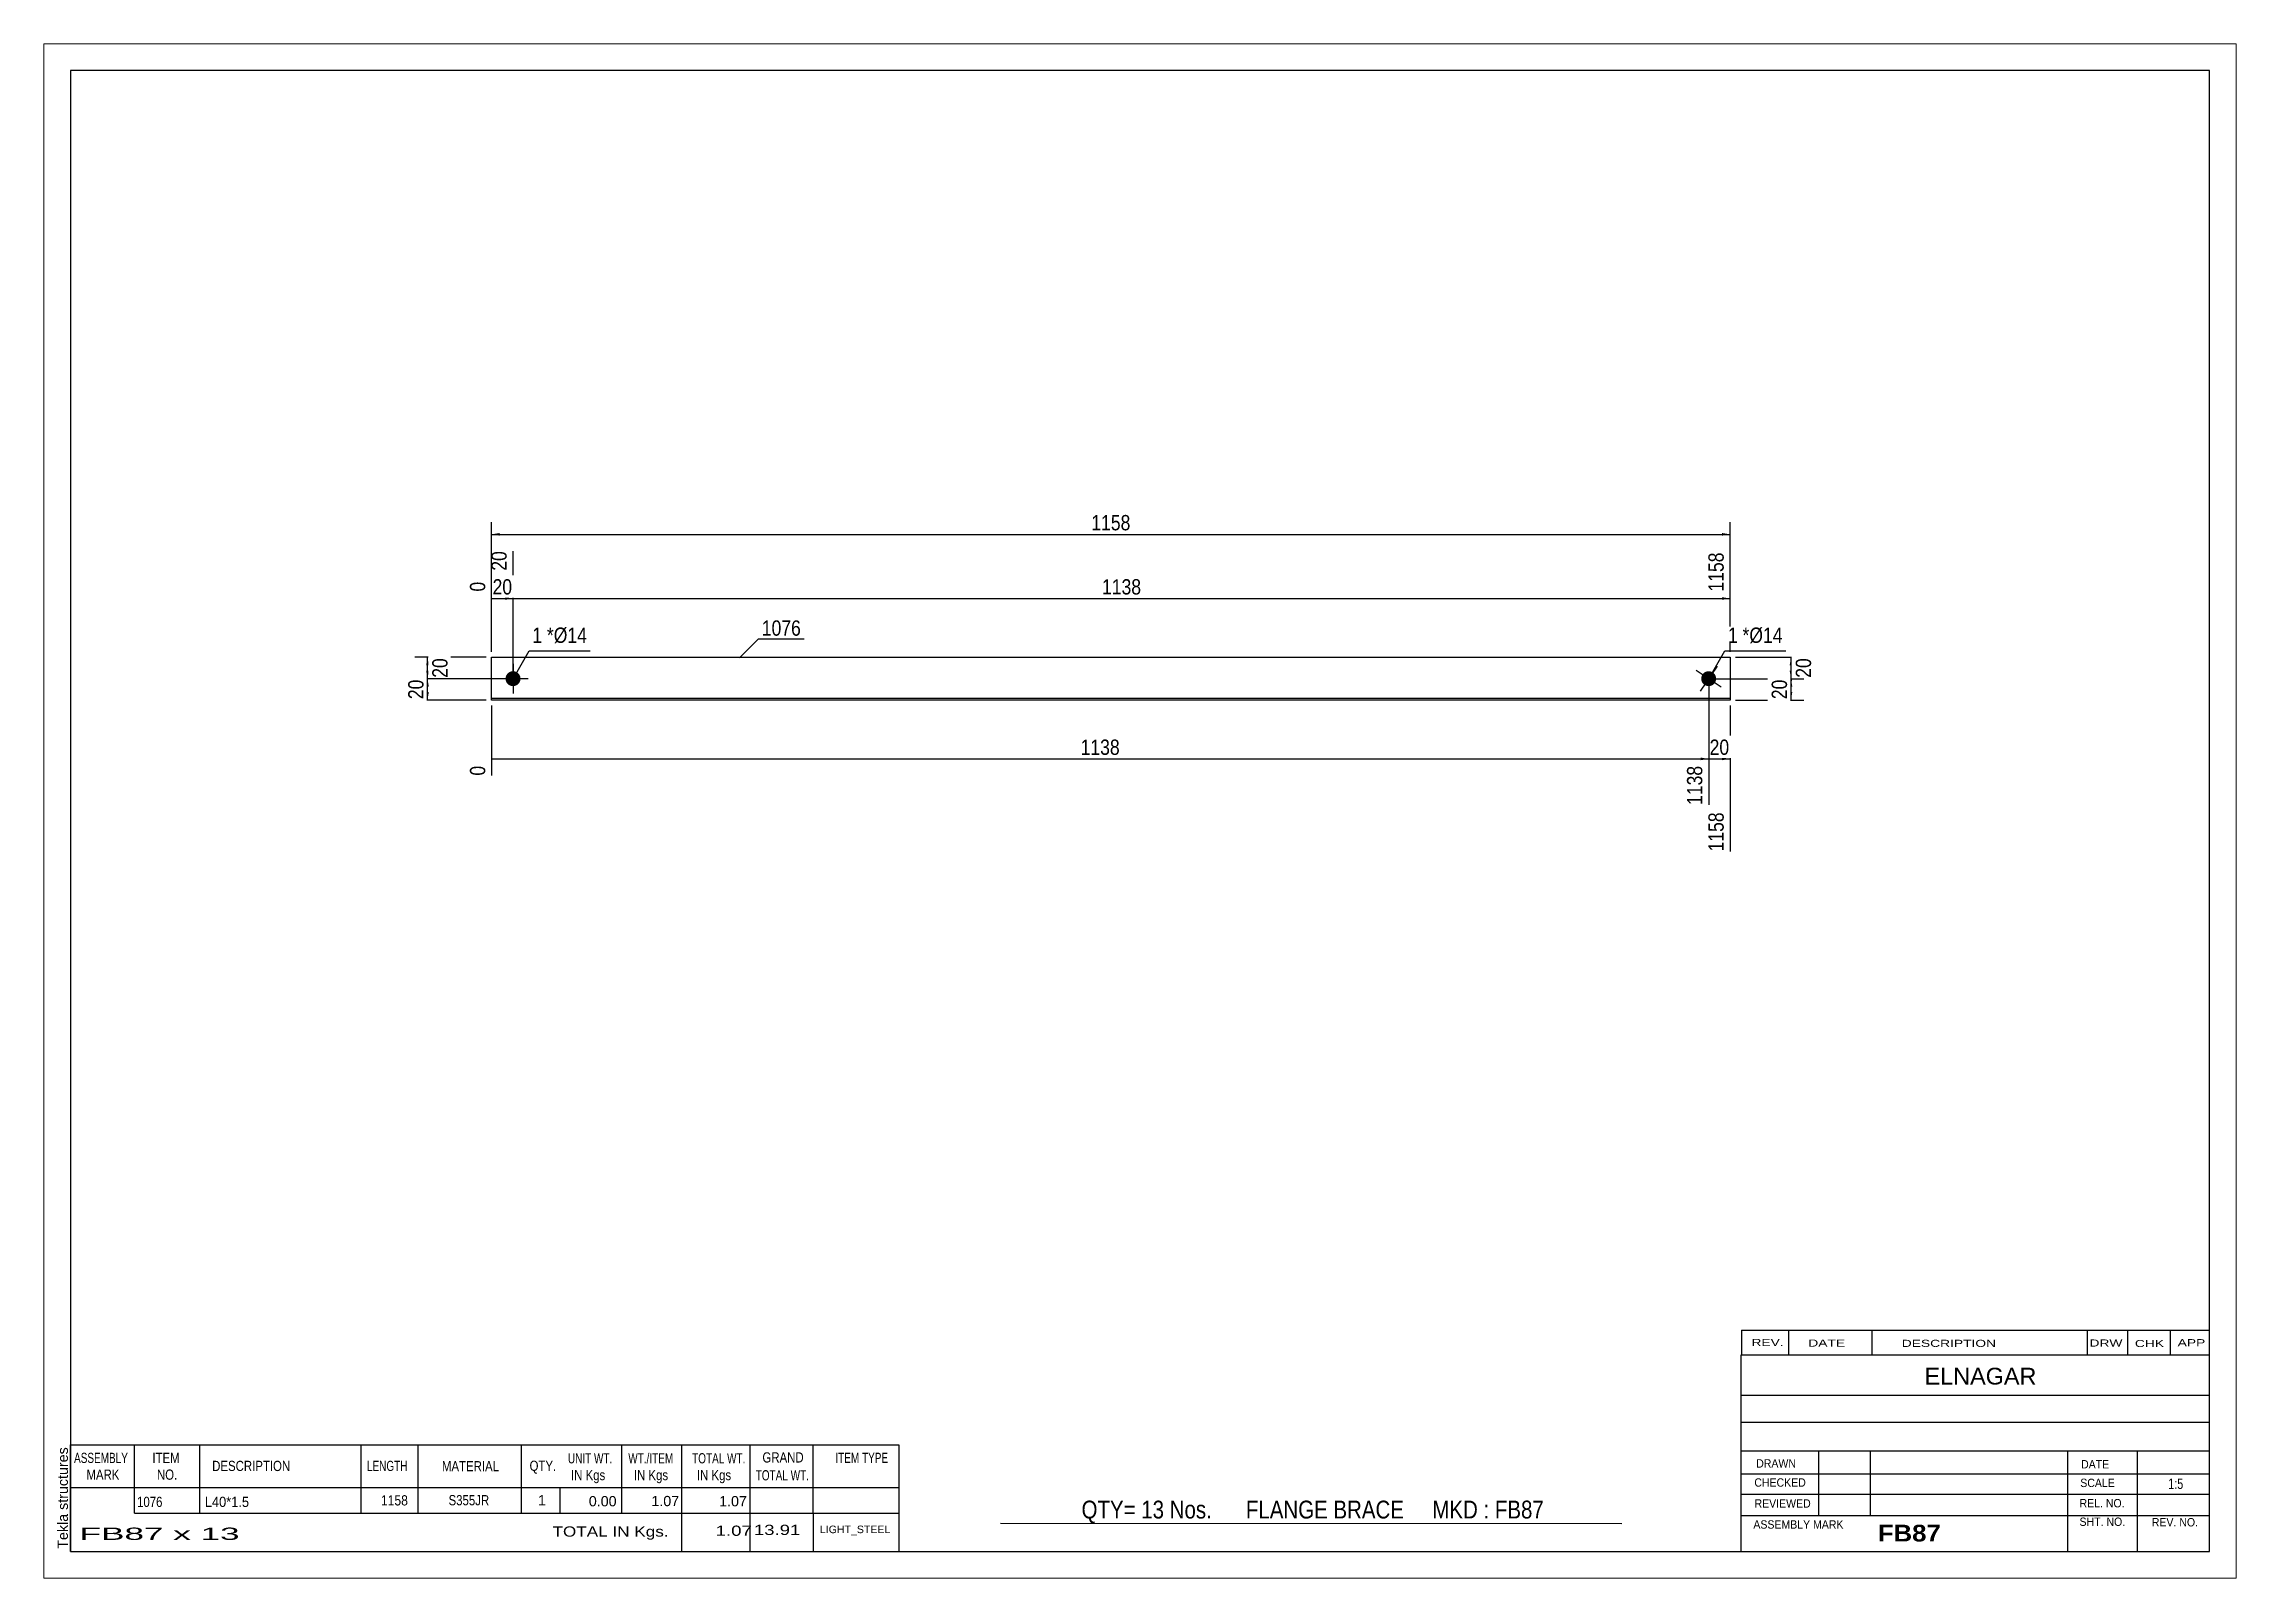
# Paper-space layout 'Layout1' of a CAD drawing. Header units: millimetres. Extents: x 0 to 410, y 0 to 287.
# The model-space entities are those that its viewports show. They can reach past a viewport. Long polylines and large blocks are cut down to what shows.
import ezdxf

# ---------------------------------------------------------------- set-up
doc = ezdxf.new("R2010")
doc.units = ezdxf.units.MM
doc.layers.add('Viewport layer', color=7, linetype='Continuous', plot=False)
doc.styles.add('Arial', font='ARIAL.TTF', dxfattribs={"height": 0.2})
doc.styles.add('Arial Bold', font='ARIALBD.TTF', dxfattribs={"height": 0.2})
doc.styles.add('Arial Narrow', font='ARIALN.TTF', dxfattribs={"height": 0.2})

# ---------------------------------------------------------------- blocks, each defined once
blk = doc.blocks.new('Unknown-627372805-1472')
at = {"color": 5, "linetype": 'Continuous'}
for p, q in [((321.25, 113.75), (-78.75, 113.75)), ((-78.75, 113.75), (-78.75, -163.25)), ((321.25, -163.25), (321.25, 113.75)), ((-78.75, -163.25), (321.25, -163.25))]:
    blk.add_line(p, q, dxfattribs=at)
at = {"color": 174, "linetype": 'Continuous', "style": 'Arial'}
blk.add_text('Tekla structures', height=1.9102, rotation=90, dxfattribs=at).set_placement((-79.25, -162.75))
blk = doc.blocks.new('Part-627372805-1227 - 1212')
at = {"color": 2, "linetype": 'Continuous'}
for p, q in [((0, -4), (0, 4)), ((0, 4), (231.61, 4)), ((231.61, 4), (231.61, -4)), ((231.61, -3.7), (0, -3.7)), ((231.61, -4), (0, -4))]:
    blk.add_line(p, q, dxfattribs=at)
blk = doc.blocks.new('Bolt-627372805-1228 - 1212')
at = {"linetype": 'Continuous'}
blk.add_hatch(color=3, dxfattribs=at).paths.add_polyline_path([(226.82, -1.16, -1), (228.39, 1.16, -1)])
at = {"color": 3, "linetype": 'Continuous'}
for p, q in [((229.93, -1.56), (225.28, 1.56)), ((229.17, 2.32), (226.04, -2.32))]:
    blk.add_line(p, q, dxfattribs=at)
blk = doc.blocks.new('Bolt-627372805-1229 - 1212')
at = {"linetype": 'Continuous'}
blk.add_hatch(color=3, dxfattribs=at).paths.add_polyline_path([(4, -1.4, -1), (4, 1.4, -1)])
at = {"color": 3, "linetype": 'Continuous'}
for p, q in [((6.8, 0), (1.2, 0)), ((4, 2.8), (4, -2.8))]:
    blk.add_line(p, q, dxfattribs=at)
blk = doc.blocks.new('StraightDimension-627372805-1233 - 1212')
at = {"linetype": 'Continuous'}
blk.add_hatch(color=7, dxfattribs=at).paths.add_polyline_path([(230.11, -14.75), (231.61, -15), (230.11, -15.25)])
at = {"color": 7, "linetype": 'Continuous'}
for p, q in [((227.61, -1), (227.61, -23.61)), ((231.61, -5), (231.61, -32.31)), ((227.61, -15), (231.61, -15))]:
    blk.add_line(p, q, dxfattribs=at)
at = {"color": 0}
blk.add_wipeout([(232.03, -14.85), (232.03, -10.65), (227.18, -10.65), (227.18, -14.85)], dxfattribs=at)
at = {"color": 0, "linetype": 'Continuous'}
blk.add_wipeout([(231.01, -24.4), (226.81, -24.4), (226.81, -32.91), (231.01, -32.91)], dxfattribs=at)
at = {"color": 3, "style": 'Arial Narrow'}
blk.add_text('20', height=2.863, dxfattribs=at).set_placement((227.78, -14.25))
at = {"color": 3, "linetype": 'Continuous', "style": 'Arial Narrow'}
blk.add_text('1158', height=2.863, rotation=90.0002, dxfattribs=at).set_placement((230.41, -32.31))
blk = doc.blocks.new('StraightDimension-627372805-1234 - 1212')
at = {"linetype": 'Continuous'}
blk.add_hatch(color=7, dxfattribs=at).paths.add_polyline_path([(226.11, -14.75), (227.61, -15), (226.11, -15.25)])
at = {"color": 7, "linetype": 'Continuous'}
for p, q in [((227.61, -1), (227.61, -23.61)), ((0, -5), (0, -18.13)), ((0, -15), (227.61, -15))]:
    blk.add_line(p, q, dxfattribs=at)
at = {"color": 0}
blk.add_wipeout([(118.06, -14.85), (118.06, -10.65), (109.55, -10.65), (109.55, -14.85)], dxfattribs=at)
at = {"color": 0, "linetype": 'Continuous'}
for points in [[(-0.6, -15.7), (-4.8, -15.7), (-4.8, -18.73), (-0.6, -18.73)], [(227.01, -15.7), (222.81, -15.7), (222.81, -24.21), (227.01, -24.21)]]:
    blk.add_wipeout(points, dxfattribs=at)
at = {"color": 3, "style": 'Arial Narrow'}
blk.add_text('1138', height=2.863, dxfattribs=at).set_placement((110.15, -14.25))
at = {"color": 3, "linetype": 'Continuous', "style": 'Arial Narrow'}
for s, height, p in [('0', 2.86, (-1.2, -18.13)), ('1138', 2.863, (226.41, -23.61))]:
    blk.add_text(s, height=height, rotation=90.0002, dxfattribs=at).set_placement(p)
blk = doc.blocks.new('StraightDimension-627372805-1242 - 1212')
at = {"linetype": 'Continuous'}
blk.add_hatch(color=7, dxfattribs=at).paths.add_polyline_path([(230.11, 15.25), (231.61, 15), (230.11, 14.75)])
at = {"color": 7, "linetype": 'Continuous'}
for p, q in [((4, 1), (4, 23.86)), ((231.61, 5), (231.61, 23.61)), ((4, 15), (231.61, 15))]:
    blk.add_line(p, q, dxfattribs=at)
at = {"color": 0, "linetype": 'Continuous'}
blk.add_wipeout([(231.01, 24.21), (226.81, 24.21), (226.81, 15.7), (231.01, 15.7)], dxfattribs=at)
at = {"color": 0}
blk.add_wipeout([(122.06, 15.15), (122.06, 19.35), (113.55, 19.35), (113.55, 15.15)], dxfattribs=at)
at = {"color": 3, "linetype": 'Continuous', "style": 'Arial Narrow'}
blk.add_text('1158', height=2.863, rotation=90.0002, dxfattribs=at).set_placement((230.41, 16.3))
at = {"color": 3, "style": 'Arial Narrow'}
blk.add_text('1138', height=2.863, dxfattribs=at).set_placement((114.15, 15.75))
blk = doc.blocks.new('StraightDimension-627372805-1243 - 1212')
at = {"linetype": 'Continuous'}
blk.add_hatch(color=7, dxfattribs=at).paths.add_polyline_path([(2.5, 15.25), (4, 15), (2.5, 14.75)])
at = {"color": 7, "linetype": 'Continuous'}
for p, q in [((4, 1), (4, 23.86)), ((0, 5), (0, 18.13)), ((0, 15), (4, 15))]:
    blk.add_line(p, q, dxfattribs=at)
at = {"color": 0}
blk.add_wipeout([(4.43, 15.15), (4.43, 19.35), (-0.43, 19.35), (-0.43, 15.15)], dxfattribs=at)
at = {"color": 0, "linetype": 'Continuous'}
blk.add_wipeout([(3.4, 24.46), (-0.8, 24.46), (-0.8, 19.6), (3.4, 19.6)], dxfattribs=at)
blk.add_wipeout([(-0.6, 18.73), (-4.8, 18.73), (-4.8, 15.7), (-0.6, 15.7)], dxfattribs=at)
at = {"color": 3, "linetype": 'Continuous', "style": 'Arial Narrow'}
for s, height, p in [('20', 2.863, (2.8, 20.2)), ('0', 2.86, (-1.2, 16.3))]:
    blk.add_text(s, height=height, rotation=90.0002, dxfattribs=at).set_placement(p)
at = {"color": 3, "style": 'Arial Narrow'}
blk.add_text('20', height=2.863, dxfattribs=at).set_placement((0.17, 15.75))
blk = doc.blocks.new('StraightDimension-627372805-1252 - 1212')
at = {"linetype": 'Continuous'}
for points in [[(1.5, 26.75), (0, 27), (1.5, 27.25)], [(230.11, 27.25), (231.61, 27), (230.11, 26.75)]]:
    blk.add_hatch(color=7, dxfattribs=at).paths.add_polyline_path(points)
at = {"color": 7, "linetype": 'Continuous'}
for p, q in [((0, 5), (0, 29.25)), ((231.61, 5), (231.61, 29.25)), ((0, 27), (231.61, 27))]:
    blk.add_line(p, q, dxfattribs=at)
at = {"color": 0}
blk.add_wipeout([(120.06, 27.15), (120.06, 31.35), (111.55, 31.35), (111.55, 27.15)], dxfattribs=at)
at = {"color": 3, "style": 'Arial Narrow'}
blk.add_text('1158', height=2.863, dxfattribs=at).set_placement((112.15, 27.75))
blk = doc.blocks.new('StraightDimension-627372805-1256 - 1212')
at = {"linetype": 'Continuous'}
for points in [[(242.75, 2.5), (243, 4), (243.25, 2.5)], [(243.25, 1.5), (243, 0), (242.75, 1.5)]]:
    blk.add_hatch(color=7, dxfattribs=at).paths.add_polyline_path(points)
at = {"color": 7, "linetype": 'Continuous'}
for p, q in [((228.61, 0), (245.25, 0)), ((232.61, 4), (245.25, 4)), ((243, 0), (243, 4))]:
    blk.add_line(p, q, dxfattribs=at)
at = {"color": 0}
blk.add_wipeout([(247.35, 4.43), (243.15, 4.43), (243.15, -0.43), (247.35, -0.43)], dxfattribs=at)
at = {"color": 3, "style": 'Arial Narrow'}
blk.add_text('20', height=2.863, rotation=90.0002, dxfattribs=at).set_placement((246.75, 0.17))
blk = doc.blocks.new('StraightDimension-627372805-1257 - 1212')
at = {"linetype": 'Continuous'}
for points in [[(242.75, -1.5), (243, 0), (243.25, -1.5)], [(243.25, -2.5), (243, -4), (242.75, -2.5)]]:
    blk.add_hatch(color=7, dxfattribs=at).paths.add_polyline_path(points)
at = {"color": 7, "linetype": 'Continuous'}
for p, q in [((228.61, 0), (245.4, 0)), ((243, -4), (243, 0)), ((232.61, -4), (245.4, -4))]:
    blk.add_line(p, q, dxfattribs=at)
at = {"color": 0}
blk.add_wipeout([(242.85, 0.43), (238.65, 0.43), (238.65, -4.43), (242.85, -4.43)], dxfattribs=at)
at = {"color": 3, "style": 'Arial Narrow'}
blk.add_text('20', height=2.863, rotation=90.0002, dxfattribs=at).set_placement((242.25, -3.83))
blk = doc.blocks.new('StraightDimension-627372805-1264 - 1212')
at = {"linetype": 'Continuous'}
for points in [[(-12.25, 2.5), (-12, 4), (-11.75, 2.5)], [(-11.75, 1.5), (-12, 0), (-12.25, 1.5)]]:
    blk.add_hatch(color=7, dxfattribs=at).paths.add_polyline_path(points)
at = {"color": 7, "linetype": 'Continuous'}
for p, q in [((-1, 4), (-14.4, 4)), ((3, 0), (-14.4, 0)), ((-12, 0), (-12, 4))]:
    blk.add_line(p, q, dxfattribs=at)
at = {"color": 0}
blk.add_wipeout([(-7.65, 4.43), (-11.85, 4.43), (-11.85, -0.43), (-7.65, -0.43)], dxfattribs=at)
at = {"color": 3, "style": 'Arial Narrow'}
blk.add_text('20', height=2.863, rotation=90.0002, dxfattribs=at).set_placement((-8.25, 0.17))
blk = doc.blocks.new('StraightDimension-627372805-1265 - 1212')
at = {"linetype": 'Continuous'}
for points in [[(-12.25, -1.5), (-12, 0), (-11.75, -1.5)], [(-11.75, -2.5), (-12, -4), (-12.25, -2.5)]]:
    blk.add_hatch(color=7, dxfattribs=at).paths.add_polyline_path(points)
at = {"color": 7, "linetype": 'Continuous'}
for p, q in [((3, 0), (-14.25, 0)), ((-12, -4), (-12, 0)), ((-1, -4), (-14.25, -4))]:
    blk.add_line(p, q, dxfattribs=at)
at = {"color": 0}
blk.add_wipeout([(-12.15, 0.43), (-16.35, 0.43), (-16.35, -4.43), (-12.15, -4.43)], dxfattribs=at)
at = {"color": 3, "style": 'Arial Narrow'}
blk.add_text('20', height=2.863, rotation=90.0002, dxfattribs=at).set_placement((-12.75, -3.83))
blk = doc.blocks.new('CBS_CALLOFF-627372805-1496')
at = {"color": 7, "linetype": 'Continuous'}
blk.add_line((95.13, -157.98), (211.36, -158), dxfattribs=at)
at = {"color": 3, "linetype": 'Continuous', "style": 'Arial Narrow'}
blk.add_text('QTY= 13 Nos.      FLANGE BRACE     MKD : FB87', height=3.3405, dxfattribs=at).set_placement((110.32, -157.09))
blk = doc.blocks.new('CBS_BOM-627372805-1495')
at = {"color": 7, "linetype": 'Continuous'}
for p, q in [((-78.78, -151.28), (-78.78, -143.28)), ((-78.78, -143.28), (76.14, -143.28)), ((-66.78, -151.28), (-66.78, -143.28)), ((-54.59, -151.28), (-54.59, -143.28)), ((-24.43, -151.28), (-24.43, -143.28)), ((-13.75, -151.28), (-13.75, -143.28)), ((5.57, -151.28), (5.57, -143.28)), ((24.37, -151.28), (24.37, -143.28)), ((35.58, -151.28), (35.58, -143.28)), ((48.37, -151.28), (48.37, -143.28)), ((60.12, -151.28), (60.12, -143.28)), ((76.14, -143.29), (76.14, -151.27)), ((-78.78, -151.28), (76.14, -151.28)), ((-78.78, -156.08), (-78.78, -151.28)), ((-66.78, -156.08), (-66.78, -151.28)), ((-54.59, -156.08), (-54.59, -151.28)), ((-24.43, -156.08), (-24.43, -151.28)), ((-13.75, -156.08), (-13.75, -151.28)), ((5.57, -156.08), (5.57, -151.28)), ((12.83, -156.08), (12.83, -151.28)), ((24.37, -156.08), (24.37, -151.28)), ((35.58, -156.08), (35.58, -151.28)), ((48.37, -156.08), (48.37, -151.28)), ((60.14, -156.08), (60.14, -151.28)), ((76.14, -151.28), (76.14, -156.08)), ((-78.78, -163.28), (-78.78, -156.1)), ((-66.78, -156.08), (76.14, -156.08)), ((35.58, -163.28), (35.58, -156.1)), ((48.37, -163.28), (48.37, -156.1)), ((60.18, -163.28), (60.18, -156.1)), ((76.14, -156.08), (76.14, -163.28)), ((-78.78, -163.28), (76.14, -163.28))]:
    blk.add_line(p, q, dxfattribs=at)
at = {"color": 3, "linetype": 'Continuous', "style": 'Arial'}
for s, height, width, p in [('ASSEMBLY', 1.91, 0.7, (-78.1, -146.71)), ('ITEM', 1.91, 0.8, (-63.45, -146.71)), ('DESCRIPTION', 1.9102, 0.8, (-52.27, -148.21)), ('LENGTH', 1.91, 0.7, (-23.32, -148.21)), ('MATERIAL', 1.91, 0.8, (-9.3, -148.26)), ('QTY.', 1.91, 0.8, (7.09, -148.18)), ('UNIT WT.', 1.91, 0.7, (14.26, -146.78)), ('WT./ITEM', 1.91, 0.7, (25.55, -146.78)), ('TOTAL WT.', 1.91, 0.7, (37.49, -146.78)), ('GRAND', 1.91, 0.8, (50.64, -146.62)), ('ITEM TYPE', 1.91, 0.7, (64.28, -146.7)), ('MARK', 1.91, 0.8, (-75.78, -149.84)), ('NO.', 1.91, 0.8, (-62.6, -149.84)), ('IN Kgs', 1.91, 0.8, (14.84, -149.92)), ('IN Kgs', 1.91, 0.8, (26.59, -149.92)), ('IN Kgs', 1.91, 0.8, (38.38, -149.92)), ('TOTAL WT.', 1.91, 0.7, (49.38, -149.96))]:
    blk.add_text(s, height=height, dxfattribs=dict(at, width=width)).set_placement(p)
at = {"color": 7, "linetype": 'Continuous', "style": 'Arial'}
for s, width, p in [('1076', 0.8, (-66.32, -154.93)), ('L40*1.5', 0.9, (-53.65, -154.93)), ('1158', 0.85, (-20.71, -154.65)), ('S355JR', 0.8, (-8.06, -154.62))]:
    blk.add_text(s, height=1.91, dxfattribs=dict(at, width=width)).set_placement(p)
for s, p in [('1', (8.66, -154.62)), ('0.00', (18.17, -154.81)), ('1.07', (29.87, -154.78)), ('1.07', (42.54, -154.81))]:
    blk.add_text(s, height=1.91, dxfattribs=at).set_placement(p)
at = {"color": 6, "linetype": 'Continuous', "style": 'Arial'}
for s, height, width, p in [('FB87 x 13', 2.292, 2.05, (-77.06, -161.09)), ('TOTAL IN Kgs.', 1.9102, 1.2, (11.38, -160.48)), ('1.07', 1.91, 1.3, (41.9, -160.33)), ('13.91', 1.91, 1.3, (49.04, -160.17))]:
    blk.add_text(s, height=height, dxfattribs=dict(at, width=width)).set_placement(p)
blk.add_text('LIGHT_STEEL', height=1.4135, dxfattribs=at).set_placement((61.39, -159.83))
blk = doc.blocks.new('CBS_NAME_BLOG-627372805-1497')
at = {"color": 7, "linetype": 'Continuous'}
for p, q in [((233.66, -126.5), (321.18, -126.5)), ((233.66, -163.21), (233.66, -126.5)), ((233.66, -134.04), (321.18, -134.04)), ((233.73, -139.09), (321.25, -139.09)), ((233.66, -144.46), (321.18, -144.46)), ((248.18, -156.57), (248.18, -144.47)), ((257.87, -156.54), (257.87, -144.47)), ((294.78, -163.21), (294.78, -144.48)), ((307.83, -163.21), (307.83, -144.47)), ((233.67, -148.76), (321.25, -148.74)), ((233.66, -152.51), (321.18, -152.51)), ((233.66, -156.55), (321.18, -156.55)), ((233.66, -163.25), (321.25, -163.25))]:
    blk.add_line(p, q, dxfattribs=at)
at = {"color": 3, "linetype": 'Continuous', "style": 'Arial'}
blk.add_text('ELNAGAR', height=3.133, dxfattribs=at).set_placement((267.98, -132.03))
at = {"color": 3, "linetype": 'Continuous'}
for s, height, style, width, p in [('DRAWN', 1.566, 'Arial', 0.9, (236.49, -147.57)), ('DATE', 1.566, 'Arial', 0.9, (297.25, -147.73)), ('CHECKED', 1.566, 'Arial', 0.9, (236.14, -151.14)), ('SCALE', 1.566, 'Arial', 0.9, (297.1, -151.21)), ('1:5', 1.957, 'Arial Narrow', 0.9, (313.55, -151.57)), ('REVIEWED', 1.566, 'Arial', 0.9, (236.18, -155.06)), ('REL. NO.', 1.566, 'Arial', 0.9, (296.96, -155.01)), ('ASSEMBLY MARK', 1.5663, 'Arial', 0.9, (235.96, -158.99)), ('FB87', 3.131, 'Arial Bold', 1.1, (259.24, -161.39)), ('SHT. NO.', 1.566, 'Arial', 0.9, (296.96, -158.48)), ('REV. NO.', 1.566, 'Arial', 0.9, (310.48, -158.57))]:
    blk.add_text(s, height=height, dxfattribs=dict(at, style=style, width=width)).set_placement(p)
blk = doc.blocks.new('CBS_REVISION-627372805-1498')
at = {"color": 7, "linetype": 'Continuous'}
for p, q in [((233.74, -121.87), (321.24, -121.87)), ((233.74, -121.87), (233.74, -126.5)), ((242.54, -121.87), (242.54, -126.5)), ((258.13, -121.87), (258.13, -126.44)), ((298.39, -121.87), (298.39, -126.5)), ((305.93, -121.87), (305.93, -126.5)), ((313.88, -121.87), (313.88, -126.5)), ((233.74, -126.5), (321.24, -126.5))]:
    blk.add_line(p, q, dxfattribs=at)
at = {"color": 7, "style": 'Arial Narrow', "width": 1.7}
for s, height, p in [('REV.', 1.326, (235.6, -124.82)), ('DATE', 1.326, (246.23, -124.94)), ('DESCRIPTION', 1.3257, (263.71, -124.99)), ('DRW', 1.326, (298.82, -124.93)), ('CHK', 1.326, (307.31, -125.02)), ('APP', 1.326, (315.31, -124.87))]:
    blk.add_text(s, height=height, dxfattribs=at).set_placement(p)
blk = doc.blocks.new('Mark-627372805-1276 - 1212')
at = {"color": 0}
blk.add_wipeout([(233.03, 6.7), (233.03, 9.7), (231.21, 9.7), (231.21, 6.7)], dxfattribs=at)
blk.add_wipeout([(233.03, 6.7), (233.03, 9.7), (231.21, 9.7), (231.21, 6.7)], dxfattribs=at)
at = {"color": 7, "linetype": 'Continuous'}
blk.add_line((227.61, 0), (230.61, 5.2), dxfattribs=at)
at = {"color": 0}
blk.add_wipeout([(235.21, 6.7), (235.21, 9.7), (233.93, 9.7), (233.93, 6.7)], dxfattribs=at)
blk.add_wipeout([(235.21, 6.7), (235.21, 9.7), (233.93, 9.7), (233.93, 6.7)], dxfattribs=at)
at = {"color": 3, "style": 'Arial Narrow'}
blk.add_text('1', height=2.86, dxfattribs=at).set_placement((231.21, 6.7))
at = {"color": 0}
blk.add_wipeout([(241.43, 6.7), (241.43, 9.7), (235.21, 9.7), (235.21, 6.7)], dxfattribs=at)
blk.add_wipeout([(241.43, 6.7), (241.43, 9.7), (235.21, 9.7), (235.21, 6.7)], dxfattribs=at)
at = {"color": 7, "linetype": 'Continuous'}
blk.add_line((230.61, 5.2), (242.03, 5.2), dxfattribs=at)
at = {"color": 3, "style": 'Arial Narrow'}
for s, height, p in [('*', 2.86, (233.93, 6.7)), ('Ø14', 2.863, (235.21, 6.7))]:
    blk.add_text(s, height=height, dxfattribs=at).set_placement(p)
blk = doc.blocks.new('Mark-627372805-1277 - 1212')
at = {"color": 0}
blk.add_wipeout([(9.43, 6.7), (9.43, 9.7), (7.6, 9.7), (7.6, 6.7)], dxfattribs=at)
blk.add_wipeout([(9.43, 6.7), (9.43, 9.7), (7.6, 9.7), (7.6, 6.7)], dxfattribs=at)
at = {"color": 7, "linetype": 'Continuous'}
blk.add_line((4, 0), (7, 5.2), dxfattribs=at)
at = {"color": 0}
blk.add_wipeout([(11.61, 6.7), (11.61, 9.7), (10.33, 9.7), (10.33, 6.7)], dxfattribs=at)
blk.add_wipeout([(11.61, 6.7), (11.61, 9.7), (10.33, 9.7), (10.33, 6.7)], dxfattribs=at)
at = {"color": 3, "style": 'Arial Narrow'}
blk.add_text('1', height=2.86, dxfattribs=at).set_placement((7.6, 6.7))
at = {"color": 0}
blk.add_wipeout([(17.82, 6.7), (17.82, 9.7), (11.61, 9.7), (11.61, 6.7)], dxfattribs=at)
blk.add_wipeout([(17.82, 6.7), (17.82, 9.7), (11.61, 9.7), (11.61, 6.7)], dxfattribs=at)
at = {"color": 7, "linetype": 'Continuous'}
blk.add_line((7, 5.2), (18.42, 5.2), dxfattribs=at)
at = {"color": 3, "style": 'Arial Narrow'}
for s, height, p in [('*', 2.86, (10.33, 6.7)), ('Ø14', 2.863, (11.61, 6.7))]:
    blk.add_text(s, height=height, dxfattribs=at).set_placement(p)
blk = doc.blocks.new('Mark-627372805-1273 - 1212')
at = {"color": 0}
blk.add_wipeout([(57.83, 8.04), (57.83, 11.04), (50.52, 11.04), (50.52, 8.04)], dxfattribs=at)
blk.add_wipeout([(57.83, 8.04), (57.83, 11.04), (50.52, 11.04), (50.52, 8.04)], dxfattribs=at)
at = {"color": 7, "linetype": 'Continuous'}
for p, q in [((46.38, 3.9), (49.92, 7.44)), ((49.92, 7.44), (58.43, 7.44))]:
    blk.add_line(p, q, dxfattribs=at)
at = {"color": 3, "style": 'Arial Narrow'}
blk.add_text('1076', height=2.863, dxfattribs=at).set_placement((50.52, 8.04))

msp = doc.modelspace()

# ---------------------------------------------------------------- block references
for name in ['Unknown-627372805-1472', 'Part-627372805-1227 - 1212', 'Bolt-627372805-1229 - 1212', 'Bolt-627372805-1228 - 1212', 'CBS_REVISION-627372805-1498', 'CBS_NAME_BLOG-627372805-1497', 'CBS_BOM-627372805-1495', 'CBS_CALLOFF-627372805-1496']:
    msp.add_blockref(name, (0, 0))

# ---------------------------------------------------------------- next in the draw order: block references
msp.add_blockref('StraightDimension-627372805-1233 - 1212', (0, 0))

# ---------------------------------------------------------------- next in the draw order: block references
msp.add_blockref('StraightDimension-627372805-1234 - 1212', (0, 0))

# ---------------------------------------------------------------- next in the draw order: block references
msp.add_blockref('StraightDimension-627372805-1242 - 1212', (0, 0))

# ---------------------------------------------------------------- next in the draw order: block references
msp.add_blockref('StraightDimension-627372805-1243 - 1212', (0, 0))

# ---------------------------------------------------------------- next in the draw order: block references
msp.add_blockref('StraightDimension-627372805-1252 - 1212', (0, 0))

# ---------------------------------------------------------------- next in the draw order: block references
for name in ['Mark-627372805-1273 - 1212', 'StraightDimension-627372805-1264 - 1212', 'StraightDimension-627372805-1256 - 1212']:
    msp.add_blockref(name, (0, 0))

# ---------------------------------------------------------------- next in the draw order: block references
for name in ['StraightDimension-627372805-1265 - 1212', 'StraightDimension-627372805-1257 - 1212']:
    msp.add_blockref(name, (0, 0))

# ---------------------------------------------------------------- next in the draw order: block references
for name in ['Mark-627372805-1277 - 1212', 'Mark-627372805-1276 - 1212']:
    msp.add_blockref(name, (0, 0))

psp = doc.layouts.get("Layout1")

# ---------------------------------------------------------------- viewports
at = {"layer": 'Viewport layer', "view_target_point": (121.25, -24.75)}
psp.add_viewport(center=(205, 143.5), size=(410, 287), view_center_point=(0, 0), view_height=287, dxfattribs=at)

doc.saveas('drawing.dxf')
